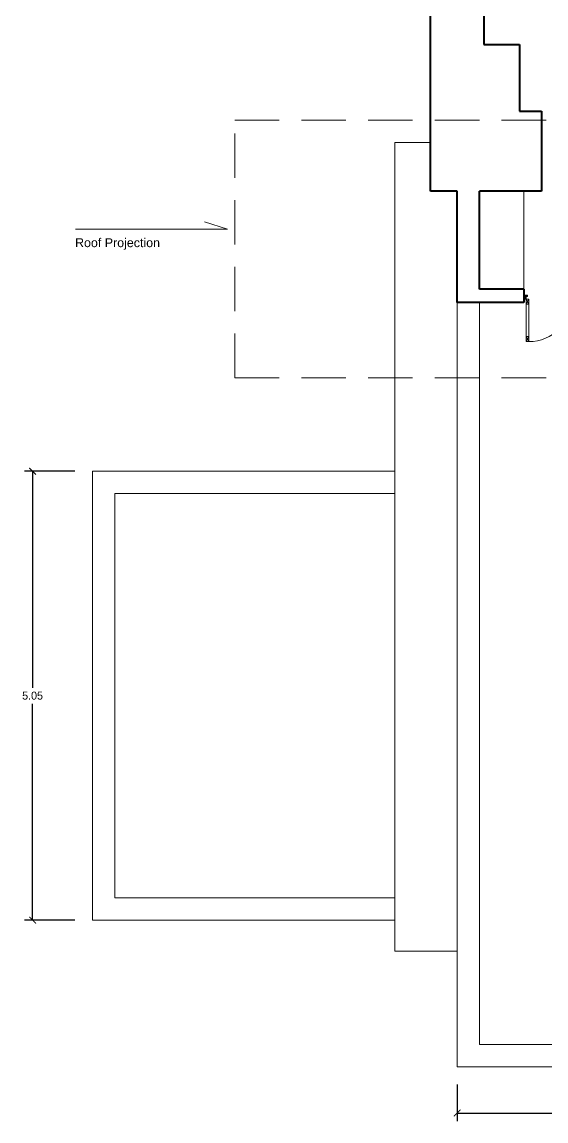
# Model space of a CAD drawing. Header units: metres. Extents: x 0 to 43.1, y 0 to 32.6.
# Drawn here: x 11.84 to 17.73, y 6.6 to 18.97 of the extents above; entities that cross this region are included whole.
import ezdxf

# ---------------------------------------------------------------- set-up
doc = ezdxf.new("R2010")
doc.units = ezdxf.units.M
doc.linetypes.add('DASHED', pattern=[0.75, 0.5, -0.25])
for name, color, linetype, lineweight in [('Ceco.NET 54', 254, 'Continuous', 9), ('doorswindows', 41, 'Continuous', 20), ('equipment', 40, 'Continuous', 15), ('names', 7, 'Continuous', 60), ('projection', 134, 'DASHED', 9), ('texture', 253, 'Continuous', 9), ('wall high', 5, 'Continuous', 40), ('wall low', 140, 'Continuous', 20)]:
    doc.layers.add(name, color=color, linetype=linetype, lineweight=lineweight)
doc.styles.add('NPT', font='ARIAL.TTF', dxfattribs={"height": 0.15})
doc.dimstyles.new('Ceco.NET', dxfattribs={"dimscale": 0.5, "dimtxt": 0.18, "dimasz": 0.15, "dimexe": 0.18, "dimexo": 0.4, "dimgap": 0.09, "dimtad": 0, "dimtih": 1, "dimtoh": 1, "dimzin": 0, "dimdsep": 46, "dimtxsty": 'Standard', "dimblk": 'ARCHTICK', "dimcen": 0.09, "dimclrd": 256, "dimclre": 256, "dimadec": 0, "dimazin": 0, "dimtfac": 1, "dimtofl": 0, "dimtmove": 0, "dimatfit": 3, "dimfxl": 1, "dimtolj": 1, "dimtzin": 0, "dimarcsym": 0})

# ---------------------------------------------------------------- blocks, each defined once
blk = doc.blocks.new('PUERTA')
at = {"layer": 'texture', "ltscale": 0.3}
h = blk.add_hatch(dxfattribs=at)
h.set_pattern_fill('ANSI31', color=256, scale=0.1, style=0)
h.set_pattern_definition([(315, (-170.025657, 504.958743), (-0.00883883476, -0.00883883476), [])])
h.paths.add_polyline_path([(0, 0), (0.05, 0), (0.075, 0), (0.075, 0.025), (0.05, 0.025), (0.05, 0.075), (0, 0.075)])
h.paths.add_polyline_path([(0.925, 0), (1, 0), (1, 0.075), (0.95, 0.075), (0.95, 0.025), (0.925, 0.025)])
for p, q in [((0.05, 0.075), (0.05, 0.925)), ((0.1, 0.925), (0.05, 0.925)), ((0.1, 0.075), (0.1, 0.925)), ((0.1, 0.825), (0.05, 0.825)), ((0, 0.075), (0.05, 0.075)), ((0, 0), (0.05, 0)), ((0.1, 0.175), (0.05, 0.175)), ((0.1, 0.075), (0.05, 0.075)), ((1, 0.075), (0.95, 0.075))]:
    blk.add_line(p, q)
at = {"ltscale": 0.3}
for p, q in [((0, 0.075), (0, 0)), ((0.05, 0.025), (0.05, 0.125)), ((0.075, 0.025), (0.05, 0.025)), ((0.075, 0), (0.05, 0)), ((0.075, 0.025), (0.075, 0)), ((0.95, 0.025), (0.925, 0.025)), ((0.925, 0.025), (0.925, 0)), ((0.95, 0.075), (0.95, 0.025)), ((1, 0.075), (1, 0)), ((0.925, 0), (1, 0))]:
    blk.add_line(p, q, dxfattribs=at)
at = {"layer": 'texture', "ltscale": 0.3}
for p, q in [((0.1, 0.825), (0.05, 0.925)), ((0.05, 0.825), (0.1, 0.925)), ((0.05, 0.075), (0.1, 0.175)), ((0.1, 0.075), (0.05, 0.175))]:
    blk.add_line(p, q, dxfattribs=at)
at = {"layer": 'texture'}
blk.add_arc((0.1, 0.075), 0.85, 0, 90, dxfattribs=at)
blk = doc.blocks.new('_ArchTick')
at = {"color": 0, "const_width": 0.15}
blk.add_lwpolyline([(-0.5, -0.5), (0.5, 0.5)], dxfattribs=at)
blk = doc.blocks.new('*D14')
at = {"layer": 'Defpoints', "color": 0}
for p in [(12.629, 13.913), (11.955, 8.863), (12.629, 8.863)]:
    blk.add_point(p, dxfattribs=at)
at = {"layer": 'texture', "lineweight": -2}
for p, q in [((12.429, 13.913), (11.865, 13.913)), ((11.955, 13.913), (11.955, 11.478)), ((11.955, 8.863), (11.955, 11.298)), ((12.429, 8.863), (11.865, 8.863))]:
    blk.add_line(p, q, dxfattribs=at)
at = {"layer": 'texture', "lineweight": -2, "xscale": 0.075, "yscale": 0.075, "zscale": 0.075}
for p, rotation in [((11.955, 13.913), 90), ((11.955, 8.863), 270)]:
    blk.add_blockref('_ArchTick', p, dxfattribs=dict(at, rotation=rotation))
at = {"layer": 'texture', "color": 0, "insert": (11.955, 11.388), "char_height": 0.09, "attachment_point": 5}
blk.add_mtext('\\A1;5.05', dxfattribs=at)
blk = doc.blocks.new('*D15')
at = {"layer": 'Defpoints', "color": 0}
for p in [(16.729, 7.213), (23.829, 7.213), (23.829, 6.693)]:
    blk.add_point(p, dxfattribs=at)
at = {"layer": 'texture', "lineweight": -2}
for p, q in [((16.729, 7.013), (16.729, 6.603)), ((23.829, 7.013), (23.829, 6.603)), ((16.729, 6.693), (20.121, 6.693)), ((23.829, 6.693), (20.436, 6.693))]:
    blk.add_line(p, q, dxfattribs=at)
at = {"layer": 'texture', "lineweight": -2, "xscale": 0.075, "yscale": 0.075, "zscale": 0.075, "rotation": 180}
blk.add_blockref('_ArchTick', (16.729, 6.693), dxfattribs=at)
at = {"layer": 'texture', "lineweight": -2, "xscale": 0.075, "yscale": 0.075, "zscale": 0.075}
blk.add_blockref('_ArchTick', (23.829, 6.693), dxfattribs=at)
at = {"layer": 'texture', "color": 0, "insert": (20.279, 6.693), "char_height": 0.09, "attachment_point": 5}
blk.add_mtext('\\A1;7.10', dxfattribs=at)

msp = doc.modelspace()

# ---------------------------------------------------------------- linework, layer by layer
at = {"layer": 'Ceco.NET 54', "ltscale": 0.3}
for p, q in [((14.148, 16.635), (13.888, 16.718)), ((12.436, 16.635), (14.148, 16.635))]:
    msp.add_line(p, q, dxfattribs=at)
at = {"layer": 'equipment'}
msp.add_line((17.479, 15.963), (17.479, 17.063), dxfattribs=at)
at = {"layer": 'projection'}
for p, q in [((14.229, 14.963), (14.229, 17.863)), ((14.229, 17.863), (27.229, 17.863)), ((14.229, 14.963), (36.829, 14.963))]:
    msp.add_line(p, q, dxfattribs=at)
at = {"layer": 'wall high'}
for p, q in [((16.429, 17.063), (16.429, 19.963)), ((17.029, 19.113), (17.029, 18.713)), ((17.029, 18.713), (17.429, 18.713)), ((17.429, 18.713), (17.429, 17.963)), ((17.429, 17.963), (17.679, 17.963)), ((17.679, 17.963), (17.679, 17.063)), ((16.729, 17.063), (16.429, 17.063)), ((17.679, 17.063), (16.979, 17.063)), ((17.479, 15.963), (16.979, 15.963)), ((17.479, 15.813), (16.729, 15.813))]:
    msp.add_line(p, q, dxfattribs=at)
at = {"layer": 'wall high', "ltscale": 0.3}
for p, q in [((16.729, 15.813), (16.729, 17.063)), ((16.979, 15.963), (16.979, 17.063)), ((17.479, 15.963), (17.479, 15.813))]:
    msp.add_line(p, q, dxfattribs=at)
at = {"layer": 'wall low'}
for p, q in [((16.029, 8.513), (16.029, 17.613)), ((16.029, 17.613), (16.429, 17.613)), ((16.729, 7.213), (16.729, 15.813)), ((16.979, 7.463), (16.979, 15.813)), ((12.629, 8.863), (12.629, 13.913)), ((12.629, 13.913), (16.029, 13.913)), ((12.879, 13.663), (16.029, 13.663)), ((12.879, 9.113), (12.879, 13.663)), ((16.029, 9.113), (12.879, 9.113)), ((16.029, 8.863), (12.629, 8.863)), ((16.729, 8.513), (16.029, 8.513)), ((23.579, 7.463), (16.979, 7.463)), ((23.829, 7.213), (16.729, 7.213))]:
    msp.add_line(p, q, dxfattribs=at)

# ---------------------------------------------------------------- block references
at = {"layer": 'doorswindows', "ltscale": 0.3, "xscale": -0.5635177270056034, "yscale": 0.5635177270056034, "zscale": 0.5635177270056034, "rotation": 180}
msp.add_blockref('PUERTA', (17.479, 15.892), dxfattribs=at)

# ---------------------------------------------------------------- texts
at = {"layer": 'names', "ltscale": 0.3, "insert": (12.433, 16.534), "char_height": 0.1, "attachment_point": 1, "style": 'NPT'}
msp.add_mtext('Roof Projection', dxfattribs=at)

# ---------------------------------------------------------------- dimensions: what is measured, and where the dimension line sits
at = {"layer": 'texture', "ltscale": 0.3}
for p1, p2, distance, picture, middle in [((12.629, 13.913), (12.629, 8.863), -0.673, '*D14', (11.955, 11.388)), ((16.729, 7.213), (23.829, 7.213), -0.52, '*D15', (20.279, 6.693))]:
    dim = msp.add_aligned_dim(p1=p1, p2=p2, distance=distance, dimstyle='Ceco.NET', dxfattribs=at)
    dim.commit()
    dim.dimension.update_dxf_attribs({"geometry": picture, "text_midpoint": middle})

doc.saveas('drawing.dxf')
